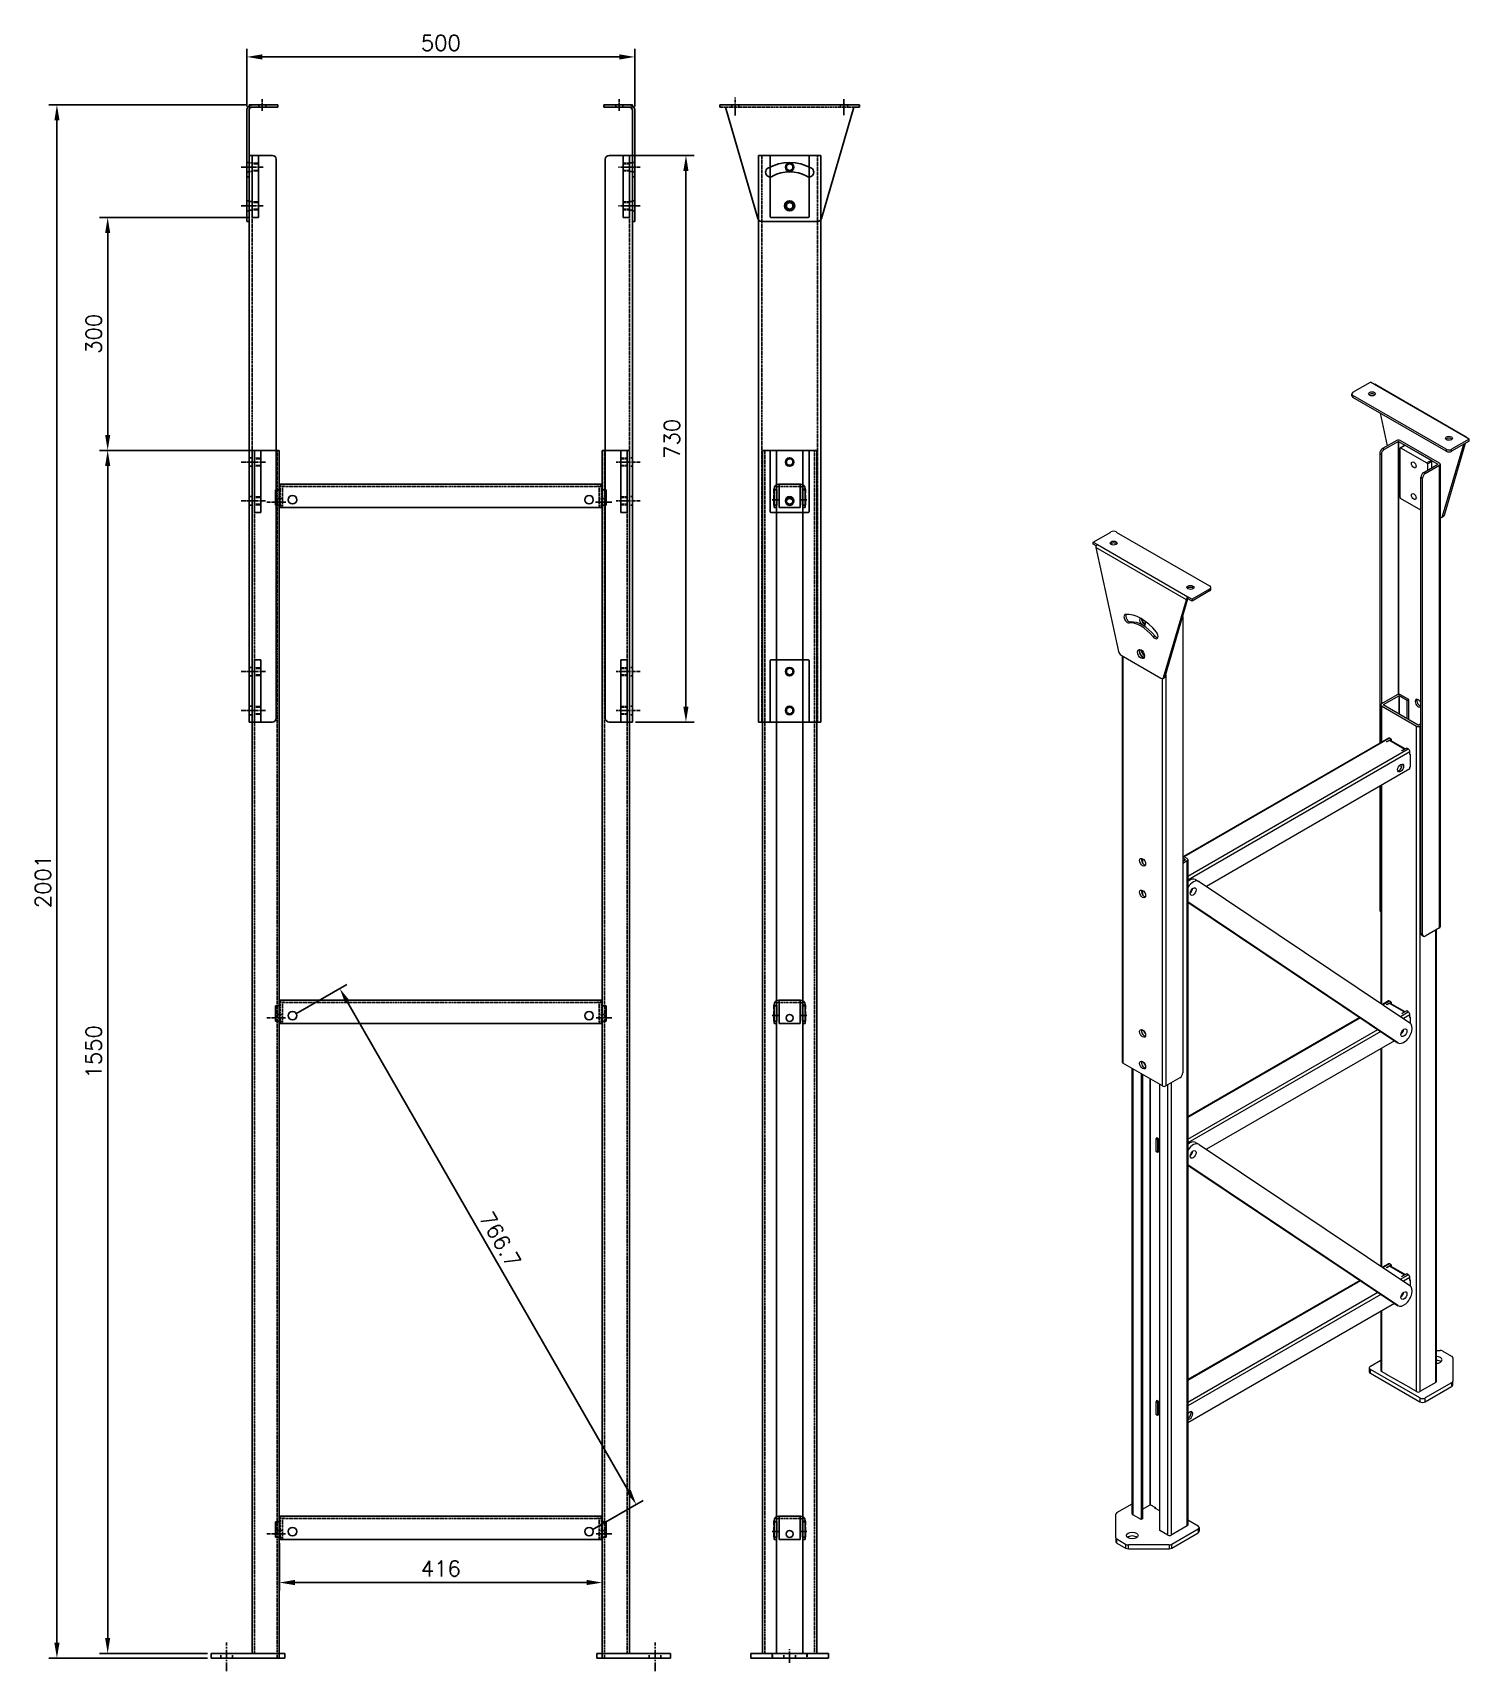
# Model space of a CAD drawing. Extents: x -20 to 1831, y 750 to 2861.
import ezdxf

# ---------------------------------------------------------------- set-up
doc = ezdxf.new("R2010")
doc.units = 0
doc.header["$LTSCALE"] = 0.2
doc.linetypes.add('Aslijn', pattern=[28.575, 19.05, -3.175, 3.175, -3.175])
doc.linetypes.add('Streeplijn', pattern=[10, 7, -3])
doc.layers.get('0').update_dxf_attribs({"linetype": 'CONTINUOUS'})
doc.layers.get('Defpoints').update_dxf_attribs({"linetype": 'CONTINUOUS'})
for name, color, linetype in [('70VOL', 5, 'CONTINUOUS'), ('draadlat', 212, 'CONTINUOUS'), ('dwarsprofiel', 42, 'CONTINUOUS'), ('pootbeen', 75, 'CONTINUOUS'), ('scharnierplaat', 232, 'CONTINUOUS'), ('schuif', 180, 'CONTINUOUS')]:
    doc.layers.add(name, color=color, linetype=linetype)
doc.layers.add('Visible (ISO)', color=7, linetype='CONTINUOUS', lineweight=5)
doc.layers.add('Visible Narrow (ISO)', color=7, linetype='CONTINUOUS', lineweight=5)
doc.styles.add('ROMANS', font='romans.shx')
doc.dimstyles.new('1_OP_08$0', dxfattribs={"dimscale": 8, "dimtxt": 2.5, "dimasz": 2.5, "dimexe": 1.3, "dimexo": 0.6, "dimgap": 1, "dimtad": 1, "dimdec": 1, "dimdsep": 46, "dimtxsty": 'ROMANS', "dimcen": -1.5, "dimclrd": 150, "dimclre": 150, "dimclrt": 5, "dimadec": 0, "dimazin": 0, "dimtfac": 1, "dimtdec": 1, "dimtmove": 0, "dimatfit": 3, "dimfxl": 0, "dimtolj": 1, "dimtzin": 0, "dimarcsym": 0})

# ---------------------------------------------------------------- blocks, each defined once
blk = doc.blocks.new('A$C4EBF2C44')
for p, q in [((0, 150), (5, 150)), ((0, 150), (0, 147)), ((175, 150), (5, 150)), ((175, 150), (180, 150)), ((180, 147), (180, 150)), ((5, 147), (0, 147)), ((49, 3.6), (7.5, 147)), ((172.5, 147), (131, 3.6)), ((172.5, 147), (172.5, 147)), ((180, 147), (175, 147)), ((126.2, 0), (53.8, 0))]:
    blk.add_line(p, q)
at = {"linetype": 'Streeplijn', "ltscale": 3.628447}
for p, q in [((15.5, 147), (15.5, 150)), ((24.5, 147), (24.5, 150)), ((155.5, 150), (155.5, 147)), ((164.5, 150), (164.5, 147))]:
    blk.add_line(p, q, dxfattribs=at)
at = {"linetype": 'Aslijn'}
for p, q in [((20, 136.3), (20, 159.8)), ((160, 136.9), (160, 157.4))]:
    blk.add_line(p, q, dxfattribs=at)
at = {"linetype": 'Streeplijn'}
blk.add_line((175, 147), (5, 147), dxfattribs=at)
blk.add_circle((90, 20), 6.5)
for centre, radius, start, end in [((65, 63.3), 6, 120, 300), ((90, 20), 56, 60, 120), ((90, 20), 44, 60, 120), ((115, 63.3), 6, 240, 60), ((53.8, 5), 5, 196.1254, 270), ((126.2, 5), 5, 270, 343.8746)]:
    blk.add_arc(centre, radius, start, end)
blk = doc.blocks.new('90040730A')
for p, q in [((14, 730), (10, 730)), ((10, 0), (10, 730)), ((10, 730), (40, 730)), ((45, 725), (45, 5)), ((14, 0), (10, 0)), ((40, 0), (14, 0))]:
    blk.add_line(p, q)
at = {"linetype": 'Streeplijn', "ltscale": 1.142718}
for p, q in [((10, 720.5), (14, 720.5)), ((10, 709.5), (14, 709.5)), ((14, 340.5), (10, 340.5)), ((14, 329.5), (10, 329.5)), ((14, 290.5), (10, 290.5)), ((14, 279.5), (10, 279.5)), ((14, 70.5), (10, 70.5)), ((14, 59.5), (10, 59.5)), ((14, 20.5), (10, 20.5)), ((14, 9.5), (10, 9.5))]:
    blk.add_line(p, q, dxfattribs=at)
at = {"linetype": 'Streeplijn'}
blk.add_line((14, 730), (14, 0), dxfattribs=at)
at = {"linetype": 'Aslijn', "ltscale": 1.142718}
for p, q in [((0, 715), (19.6, 715)), ((0, 665), (19.6, 665)), ((0, 335), (19.6, 335)), ((0, 285), (19.6, 285)), ((0, 65), (19.6, 65)), ((0, 15), (19.6, 15))]:
    blk.add_line(p, q, dxfattribs=at)
at = {"ltscale": 1.142718}
for p, q in [((10, 670.5), (14, 670.5)), ((10, 659.5), (14, 659.5))]:
    blk.add_line(p, q, dxfattribs=at)
for centre, start, end in [((40, 725), 0, 90), ((40, 5), 270, 0)]:
    blk.add_arc(centre, 5, start, end)
blk = doc.blocks.new('pootbeen 1550A')
for p, q in [((53, 22.8), (53, 1572.8)), ((88, 1572.8), (88, 16.8)), ((0, 22.8), (1.5, 22.8)), ((0, 22.8), (0, 16.8)), ((38.5, 22.8), (1.5, 22.8)), ((38.5, 22.8), (42.1, 22.8)), ((90, 22.8), (42.1, 22.8)), ((90, 22.8), (95, 22.8)), ((95, 16.8), (95, 22.8)), ((95, 16.8), (0, 16.8))]:
    blk.add_line(p, q)
at = {"ltscale": 3.870205}
blk.add_line((53, 1572.8), (88, 1572.8), dxfattribs=at)
at = {"linetype": 'Streeplijn'}
for p, q in [((56, 1572.8), (56, 22.8)), ((85, 22.8), (85, 1572.8)), ((85, 22.8), (85, 16.8))]:
    blk.add_line(p, q, dxfattribs=at)
at = {"linetype": 'Aslijn', "ltscale": 1.142718}
for p, q in [((96.5, 1506.3), (78.1, 1506.3)), ((95.6, 841.6), (78.1, 841.6)), ((95.6, 176.8), (78.1, 176.8))]:
    blk.add_line(p, q, dxfattribs=at)
at = {"ltscale": 1.142718}
for p, q in [((88, 1510.8), (85, 1510.8)), ((88, 1501.8), (85, 1501.8)), ((88, 846.1), (85, 846.1)), ((88, 837.1), (85, 837.1)), ((88, 181.3), (85, 181.3)), ((88, 172.3), (85, 172.3))]:
    blk.add_line(p, q, dxfattribs=at)
at = {"linetype": 'Streeplijn', "ltscale": 2.902758}
for p, q in [((12.5, 16.8), (12.5, 22.8)), ((27.5, 16.8), (27.5, 22.8))]:
    blk.add_line(p, q, dxfattribs=at)
at = {"linetype": 'Aslijn', "ltscale": 2.902758}
blk.add_line((20, 0), (20, 37.2), dxfattribs=at)
blk = doc.blocks.new('90-09-0500A')
for p, q in [((18, 22.5), (13, 22.5)), ((13, 22.5), (13, 3)), ((18, 30), (434, 30)), ((18, 30), (18, 22.5)), ((434, 30), (434, 22.5)), ((434, 22.5), (439, 22.5)), ((439, 22.5), (439, 3)), ((18, 3), (13, 3)), ((18, 3), (18, 0)), ((434, 0), (18, 0)), ((434, 3), (434, 0)), ((434, 3), (439, 3))]:
    blk.add_line(p, q)
at = {"linetype": 'Streeplijn'}
for p, q in [((434, 27), (18, 27)), ((19, 27), (19, 0)), ((22, 0), (22, 27)), ((23.5, 30), (23.5, 27)), ((428.5, 30), (428.5, 27)), ((430, 0), (430, 27)), ((433, 27), (433, 0)), ((19, 11.5), (22, 11.5)), ((19, 2.5), (22, 2.5)), ((433, 11.5), (430, 11.5)), ((433, 2.5), (430, 2.5))]:
    blk.add_line(p, q, dxfattribs=at)
at = {"linetype": 'Aslijn'}
for p, q in [((2, 7), (26, 7)), ((446.3, 7), (426, 7))]:
    blk.add_line(p, q, dxfattribs=at)
for centre in [(35, 10), (417, 10), (417, 10)]:
    blk.add_circle(centre, 5.5)
at = {"linetype": 'Streeplijn'}
for centre, start, end in [((22, 27), 90, 180), ((430, 27), 0, 90)]:
    blk.add_arc(centre, 3, start, end, dxfattribs=at)
blk = doc.blocks.new('A$C334307B7')
at = {"ltscale": 3.59389}
for p, q in [((0, 1), (0, 79)), ((50, 79), (50, 1))]:
    blk.add_line(p, q, dxfattribs=at)
blk.add_line((1, 80), (49, 80))
at = {"ltscale": 3.572625}
blk.add_line((49, 0), (1, 0), dxfattribs=at)
for centre in [(25, 65), (25, 15)]:
    blk.add_circle(centre, 4.25)
at = {"ltscale": 0.598278}
for centre, start, end in [((1, 79), 90, 180), ((49, 79), 0, 90), ((1, 1), 180, 270), ((49, 1), 270, 0)]:
    blk.add_arc(centre, 1, start, end, dxfattribs=at)
at = {"color": 3}
for centre in [(25, 65), (25, 15)]:
    blk.add_arc(centre, 5, 180, 90, dxfattribs=at)
blk = doc.blocks.new('pootbeen 1550B')
for p, q in [((15, 12.1), (15, 1562.1)), ((33, 1562.1), (33, 12.1)), ((67, 12.1), (67, 1562.1)), ((85, 1562.1), (85, 12.1)), ((33, 1512.1), (33.5, 1512.1)), ((33.5, 1512.1), (33.5, 1491.6)), ((66.5, 1491.6), (66.5, 1512.1)), ((66.5, 1512.1), (67, 1512.1)), ((33.5, 1491.6), (33, 1491.6)), ((67, 1491.6), (66.5, 1491.6)), ((33, 847.4), (33.5, 847.4)), ((33.5, 847.4), (33.5, 826.9)), ((66.5, 826.9), (66.5, 847.4)), ((66.5, 847.4), (67, 847.4)), ((33.5, 826.9), (33, 826.9)), ((67, 826.9), (66.5, 826.9)), ((33, 182.6), (33.5, 182.6)), ((33.5, 182.6), (33.5, 162.1)), ((66.5, 162.1), (66.5, 182.6)), ((66.5, 182.6), (67, 182.6)), ((33.5, 162.1), (33, 162.1)), ((67, 162.1), (66.5, 162.1)), ((0, 12.1), (1.5, 12.1)), ((0, 12.1), (0, 6.1)), ((1.5, 6.1), (0, 6.1)), ((100, 12.1), (1.5, 12.1)), ((1.5, 6.1), (100, 6.1)), ((100, 6.1), (100, 12.1))]:
    blk.add_line(p, q)
at = {"ltscale": 3.655324}
blk.add_line((15, 1562.1), (85, 1562.1), dxfattribs=at)
at = {"linetype": 'Streeplijn'}
for p, q in [((18, 1562.1), (18, 12.1)), ((82, 12.1), (82, 1562.1))]:
    blk.add_line(p, q, dxfattribs=at)
at = {"linetype": 'Streeplijn', "ltscale": 3.789711}
for p, q in [((29.5, 1491.6), (29.5, 1512.1)), ((70.5, 1512.1), (70.5, 1491.6)), ((29.5, 826.9), (29.5, 847.4)), ((70.5, 847.4), (70.5, 826.9)), ((29.5, 162.1), (29.5, 182.6)), ((70.5, 182.6), (70.5, 162.1))]:
    blk.add_line(p, q, dxfattribs=at)
at = {"linetype": 'Streeplijn', "ltscale": 1.333188}
for p, q in [((29.5, 1512.1), (33, 1512.1)), ((67, 1512.1), (70.5, 1512.1)), ((29.5, 847.4), (33, 847.4)), ((67, 847.4), (70.5, 847.4)), ((29.5, 182.6), (33, 182.6)), ((67, 182.6), (70.5, 182.6))]:
    blk.add_line(p, q, dxfattribs=at)
at = {"linetype": 'Streeplijn', "ltscale": 0.19037}
for p, q in [((30, 1491.6), (29.5, 1491.6)), ((70.5, 1491.6), (70, 1491.6)), ((30, 826.9), (29.5, 826.9)), ((70.5, 826.9), (70, 826.9)), ((30, 162.1), (29.5, 162.1)), ((70.5, 162.1), (70, 162.1))]:
    blk.add_line(p, q, dxfattribs=at)
at = {"linetype": 'Streeplijn', "ltscale": 1.142718}
for p, q in [((30, 1491.6), (33, 1491.6)), ((67, 1491.6), (70, 1491.6)), ((30, 826.9), (33, 826.9)), ((67, 826.9), (70, 826.9)), ((30, 162.1), (33, 162.1)), ((67, 162.1), (70, 162.1))]:
    blk.add_line(p, q, dxfattribs=at)
at = {"linetype": 'Streeplijn', "ltscale": 2.902758}
for p, q in [((27.5, 12.1), (27.5, 6.1)), ((28, 6.1), (28, 12.1)), ((42.5, 6.1), (42.5, 12.1)), ((57.5, 6.1), (57.5, 12.1)), ((72, 12.1), (72, 6.1)), ((72.5, 12.1), (72.5, 6.1))]:
    blk.add_line(p, q, dxfattribs=at)
at = {"linetype": 'Aslijn', "ltscale": 2.902758}
blk.add_line((50, 0), (50, 17.6), dxfattribs=at)
at = {"ltscale": 3.419731}
blk.add_circle((50, 1495.6), 4.5, dxfattribs=at)
for centre in [(50, 830.9), (50, 166.1)]:
    blk.add_circle(centre, 4.5)
at = {"ltscale": 0.000498378}
for centre, start, end in [((33, 1512.6), 90, 180), ((67, 1512.6), 0, 90), ((33, 850.9), 90, 180), ((67, 847.9), 0, 90), ((33, 186.1), 90, 180), ((67, 183.1), 0, 90)]:
    blk.add_arc(centre, 0.001, start, end, dxfattribs=at)
blk = doc.blocks.new('A$C72246AC3')
at = {"linetype": 'Aslijn'}
for p, q in [((0, 65), (18.4, 65)), ((0, 15), (18.4, 15))]:
    blk.add_line(p, q, dxfattribs=at)
at = {"ltscale": 3.620644}
blk.add_line((4.2, 80), (4.2, 0), dxfattribs=at)
at = {"ltscale": 3.870343}
for p, q in [((4.2, 80), (12.2, 80)), ((4.2, 0), (12.2, 0))]:
    blk.add_line(p, q, dxfattribs=at)
at = {"linetype": 'Streeplijn'}
for p, q in [((4.2, 70), (12.2, 70)), ((4.2, 69.2), (12.2, 69.2)), ((4.2, 60.7), (12.2, 60.7)), ((4.2, 60), (12.2, 60)), ((4.2, 20), (12.2, 20)), ((4.2, 19.2), (12.2, 19.2)), ((4.2, 10.7), (12.2, 10.7)), ((4.2, 10), (12.2, 10))]:
    blk.add_line(p, q, dxfattribs=at)
at = {"ltscale": 3.59389}
blk.add_line((12.2, 0), (12.2, 80), dxfattribs=at)
blk = doc.blocks.new('A$C764925F4')
for p, q in [((7.4, 147), (7.4, 150)), ((39.4, 150), (7.4, 150)), ((39.4, 150), (44.4, 150)), ((44.4, 147), (44.4, 150)), ((4.4, 3.6), (4.4, 143.1)), ((39.4, 147), (7.4, 147)), ((7.4, 3.6), (7.4, 143.1)), ((44.4, 147), (39.4, 147)), ((4.4, 0), (4.4, 3.6)), ((4.4, 0), (7.4, 0)), ((7.4, 3.6), (7.4, 0))]:
    blk.add_line(p, q)
at = {"linetype": 'Streeplijn', "ltscale": 3.628447}
for p, q in [((19.9, 147), (19.9, 150)), ((28.9, 147), (28.9, 150)), ((4.4, 76), (7.4, 76)), ((4.4, 64), (7.4, 64)), ((4.4, 57.3), (7.4, 57.3)), ((4.4, 26.5), (7.4, 26.5)), ((4.4, 13.5), (7.4, 13.5))]:
    blk.add_line(p, q, dxfattribs=at)
at = {"linetype": 'Aslijn'}
for p, q in [((24.4, 142.6), (24.4, 157.4)), ((0, 20), (14.2, 20))]:
    blk.add_line(p, q, dxfattribs=at)
for radius, start in [(6.9, 124.4174), (3.9, 90)]:
    blk.add_arc((11.3, 143.1), radius, start, 180)
at = {"linetype": 'Streeplijn'}
blk.add_arc((11.3, 143.1), 6.9, 90, 124.4174, dxfattribs=at)
blk = doc.blocks.new('A$C03F00B1E')
at = {"ltscale": 3.628286}
for p, q in [((2.6, 24), (2.6, 0)), ((5.6, 24), (5.6, 0)), ((39.6, 0), (39.6, 24)), ((42.6, 3), (42.6, 24))]:
    blk.add_line(p, q, dxfattribs=at)
for p, q in [((2.6, 22.5), (5.6, 22.5)), ((39.6, 22.5), (42.6, 22.5)), ((2.6, 3), (5.6, 3)), ((39.6, 3), (42.6, 3))]:
    blk.add_line(p, q)
at = {"ltscale": 3.732117}
for p, q in [((8.6, 30), (36.6, 30)), ((36.1, 0), (9.1, 0))]:
    blk.add_line(p, q, dxfattribs=at)
at = {"ltscale": 1.142337}
for p, q in [((8.6, 27), (9.1, 27)), ((36.1, 27), (36.6, 27))]:
    blk.add_line(p, q, dxfattribs=at)
at = {"ltscale": 3.731979}
for p, q in [((9.1, 0), (9.1, 30)), ((36.1, 30), (36.1, 0))]:
    blk.add_line(p, q, dxfattribs=at)
at = {"linetype": 'Streeplijn'}
blk.add_line((9.1, 27), (36.1, 27), dxfattribs=at)
at = {"ltscale": 0.19037}
blk.add_line((36.1, 30), (36.6, 30), dxfattribs=at)
at = {"linetype": 'Aslijn'}
for p, q in [((0, 10), (7.9, 10)), ((37, 10), (44.9, 10))]:
    blk.add_line(p, q, dxfattribs=at)
at = {"ltscale": 1.142718}
for p, q in [((5.6, 0), (2.6, 0)), ((42.6, 0), (39.6, 0)), ((42.6, 3), (42.6, 0))]:
    blk.add_line(p, q, dxfattribs=at)
blk.add_circle((22.6, 7), 4.5)
at = {"ltscale": 3.628286}
for centre, radius, start, end in [((8.6, 24), 6, 90, 180), ((8.6, 24), 3, 90, 180), ((36.6, 24), 6, 0, 90), ((36.6, 24), 3, 0, 90)]:
    blk.add_arc(centre, radius, start, end, dxfattribs=at)
blk = doc.blocks.new('90040730B')
for p, q in [((-1, 0), (-1, 730)), ((79, 730), (79, 0)), ((79, 0), (-1, 0))]:
    blk.add_line(p, q)
at = {"ltscale": 3.666539}
blk.add_line((-1, 730), (79, 730), dxfattribs=at)
at = {"linetype": 'Streeplijn'}
for p, q in [((3, 730), (3, 0)), ((75, 0), (75, 730))]:
    blk.add_line(p, q, dxfattribs=at)
for centre in [(39, 715), (39, 665), (39, 335), (39, 285), (39, 65), (39, 15)]:
    blk.add_circle(centre, 5.5)
blk = doc.blocks.new('A$C23F71E20')
at = {"layer": 'Visible (ISO)'}
for p, q in [((334.5, 1489.9), (357.1, 1503)), ((362.4, 1499.9), (357.1, 1503)), ((362.4, 1499.9), (362.4, 1499.9)), ((362.4, 1499.9), (362.4, 1499.9)), ((363.9, 1500.1), (480.6, 1432.7)), ((333, 1485.4), (333, 1487.9)), ((454.7, 1416.5), (334.5, 1485.9)), ((454.7, 1414), (334.5, 1483.4)), ((379.1, 1421), (370, 1462.9)), ((391, 1427.9), (372.6, 1417.3)), ((393.1, 1426.7), (374.8, 1416)), ((393.1, 1426.7), (444.1, 1397.3)), ((446.2, 1398.5), (395.3, 1427.9)), ((395.3, 1354.4), (395.3, 1418.1)), ((395.5, 1418.5), (401.1, 1421.8)), ((396, 1418.5), (429.9, 1398.9)), ((435.6, 1402.2), (401.6, 1421.8)), ((476.9, 1422.8), (449.7, 1330)), ((479, 1424), (451.9, 1331.2)), ((484.4, 1429.5), (461.7, 1416.5)), ((484.4, 1427.1), (461.7, 1414)), ((479.1, 1432.6), (479.1, 1432.6)), ((484.4, 1429.5), (479.1, 1432.6)), ((479.1, 1432.6), (479.1, 1432.6)), ((479.1, 1432.6), (479.1, 1432.6)), ((481.2, 1431.4), (481.2, 1431.4)), ((481.2, 1431.4), (481.2, 1431.4)), ((484.4, 1427.1), (484.4, 1429.5)), ((369.1, 1411.1), (369.1, 1038)), ((371.2, 1409.9), (371.2, 1088.4)), ((425.7, 1386.6), (444.1, 1397.3)), ((427.8, 1385.4), (446.2, 1396)), ((430.6, 1397.7), (430.6, 1389.5)), ((436.3, 1392.8), (436.3, 1400.9)), ((447.1, 1397.3), (447.1, 801.2)), ((422.1, 792.6), (422.1, 1380.5)), ((424.3, 791.4), (424.3, 1379.3)), ((422.1, 1338.1), (396, 1353.2)), ((451, 1330), (448.9, 1328.7)), ((0, 1296.8), (22.6, 1309.9)), ((29.7, 1309.9), (149.9, 1240.5)), ((0, 1294.4), (0, 1296.8)), ((0, 1296.8), (5.3, 1293.8)), ((3.8, 1292.2), (0, 1294.4)), ((3.2, 1290.1), (32.5, 1156.1)), ((5.3, 1293.8), (5.3, 1293.8)), ((5.3, 1293.8), (5.3, 1293.8)), ((5.3, 1293.8), (5.3, 1293.8)), ((122, 1226.4), (122, 1224)), ((122, 1224), (122, 1226.4)), ((122, 1224), (122, 1226.4)), ((122, 1226.4), (122, 1226.4)), ((122, 1226.4), (127.3, 1223.3)), ((122, 1226.4), (122, 1226.4)), ((149.9, 1236.4), (127.3, 1223.3)), ((149.9, 1234), (127.3, 1220.9)), ((151.4, 1236), (151.4, 1238.5)), ((90.5, 1122.6), (119.9, 1222.7)), ((92.7, 1123.8), (122, 1224)), ((122, 1224), (119.9, 1222.7)), ((127.3, 1220.9), (122, 1224)), ((122, 1224), (122, 1224)), ((122, 1224), (122, 1224)), ((127.3, 1223.3), (127.3, 1220.9)), ((115.3, 1200.9), (115.3, 613)), ((35.9, 1151.2), (87.1, 1121.6)), ((37.3, 1150.4), (37.3, 626.9)), ((89.6, 1121.3), (91.8, 1122.6)), ((391.7, 1100.2), (371.2, 1088.4)), ((393.9, 1099), (373.4, 1087.2)), ((404.5, 1092.9), (393.9, 1099)), ((406.6, 1094.1), (396, 1100.2)), ((370.4, 1087.2), (370.4, 1038.7)), ((371.2, 1085.9), (416.5, 1059.8)), ((418.6, 1061), (373.4, 1087.2)), ((404.5, 1092.9), (406.6, 1094.1)), ((404.5, 1069.2), (404.5, 1092.9)), ((406.6, 1068), (406.6, 1094.1)), ((418.6, 1061), (422.1, 1063.1)), ((420.7, 1059.8), (422.1, 1060.6)), ((380.3, 1044.4), (116.1, 891.9)), ((377.9, 1039.6), (384, 1043.1)), ((378.3, 1039.4), (377.9, 1039.6)), ((381.5, 1041.2), (378.3, 1039.4)), ((384, 1043.1), (381.8, 1044.3)), ((401.8, 1030.5), (383, 1041.4)), ((384, 1043.1), (384, 1040.8)), ((397.4, 1028.4), (400.6, 1030.2)), ((397.7, 1028.2), (397.4, 1028.4)), ((403.8, 1031.6), (397.7, 1028.2)), ((405.9, 1030.4), (403.8, 1031.6)), ((408, 1023.1), (408, 1026.7)), ((408, 1023.9), (408.4, 1023.7)), ((408.4, 1023.3), (408, 1023.1)), ((408.4, 1023.7), (408.4, 1006.9)), ((408, 1004.7), (145.8, 853.3)), ((397.5, 1007.5), (394.5, 1009.2)), ((408, 1007.1), (408.4, 1007.4)), ((408.4, 1006.9), (408, 1007.1)), ((408, 1004.7), (408, 1007.1)), ((369.1, 982.2), (369.1, 823.3)), ((370.4, 983), (370.4, 702.9)), ((63.6, 889), (63.6, 883.2)), ((120.9, 889.2), (115.3, 892.4)), ((115.3, 890), (118.8, 887.9)), ((115.3, 885.9), (118.8, 887.9)), ((115.3, 883.4), (120.9, 886.7)), ((121.8, 887.9), (121.8, 30.6)), ((63.6, 848.2), (63.6, 842.4)), ((131.9, 862.1), (136.2, 859.7)), ((136.5, 859.5), (408, 677.6)), ((392.4, 652), (121.8, 833.3)), ((121.8, 832.9), (388.2, 654.5)), ((370.4, 820.9), (370.1, 821)), ((423.2, 790.4), (425.3, 789.1)), ((446.2, 800), (427.8, 789.4)), ((442.1, 215.6), (442.1, 797.6)), ((380.3, 705.8), (372.6, 701.3)), ((377.9, 701), (384, 704.4)), ((378.3, 700.8), (377.9, 701)), ((381.5, 702.6), (378.3, 700.8)), ((384, 704.4), (381.8, 705.7)), ((401.8, 691.9), (383, 702.7)), ((384, 704.4), (384, 702.2)), ((343.4, 684.5), (121.8, 556.5)), ((397.4, 689.7), (400.6, 691.6)), ((397.7, 689.5), (397.4, 689.7)), ((403.8, 693), (397.7, 689.5)), ((405.9, 691.8), (403.8, 693)), ((408, 684.4), (408, 688.1)), ((408, 685.2), (408.4, 685)), ((408.4, 684.6), (408, 684.4)), ((408.4, 685), (408.4, 677.4)), ((388.1, 654.6), (145.8, 514.7)), ((370.4, 644.3), (370.4, 364.2)), ((388.5, 654.3), (392.7, 651.8)), ((89.1, 596.3), (38.2, 625.7)), ((50, 44.9), (50, 618.8)), ((61.5, 612.2), (61.5, 37.6)), ((63.6, 611), (63.6, 38.8)), ((85.6, 23.7), (85.6, 598.3)), ((111.7, 606.9), (93.3, 596.3)), ((80.6, 528.1), (82.7, 529.3)), ((82.7, 526.8), (80.6, 528.1)), ((80.6, 528.1), (80.6, 512.1)), ((81.7, 529.9), (84.5, 528.3)), ((81.7, 528.7), (81.7, 529.9)), ((84.5, 527.9), (82.7, 526.8)), ((84.5, 528.3), (84.5, 511.5)), ((80.6, 512.1), (82.7, 510.9)), ((82.7, 526.8), (82.7, 510.9)), ((82.7, 510.9), (84.5, 511.9)), ((84.5, 511.5), (84.1, 511.7)), ((131.9, 523.5), (136.2, 521.1)), ((136.5, 520.9), (408, 339)), ((392.4, 313.4), (121.8, 494.7)), ((121.8, 494.3), (388.2, 315.8)), ((380.3, 367.2), (372.6, 362.7)), ((377.9, 362.3), (384, 365.8)), ((378.3, 362.1), (377.9, 362.3)), ((381.5, 364), (378.3, 362.1)), ((384, 365.8), (381.8, 367)), ((401.8, 353.2), (383, 364.1)), ((384, 365.8), (384, 363.5)), ((343.4, 345.8), (121.8, 217.9)), ((397.4, 351.1), (400.6, 352.9)), ((397.7, 350.9), (397.4, 351.1)), ((403.8, 354.4), (397.7, 350.9)), ((405.9, 353.1), (403.8, 354.4)), ((408, 345.8), (408, 349.5)), ((408, 346.6), (408.4, 346.4)), ((408.4, 346), (408, 345.8)), ((408.4, 346.4), (408.4, 338.7)), ((388.1, 315.9), (121.8, 162.2)), ((370.4, 305.7), (370.4, 229.8)), ((388.5, 315.6), (392.7, 313.2)), ((442.1, 255.6), (446.9, 255.6)), ((450.5, 254.7), (461.7, 248.2)), ((355.6, 233.1), (355.6, 228.2)), ((357.1, 235.2), (370.4, 242.8)), ((463.2, 246.2), (463.2, 215.9)), ((420.7, 194.3), (357.1, 231.1)), ((357.1, 226.2), (420.7, 189.4)), ((378.3, 224.5), (371.2, 228.6)), ((409.8, 206.4), (377.9, 224.7)), ((441.2, 214.3), (420.7, 202.5)), ((461.7, 213.9), (427.8, 194.3)), ((463.2, 211), (463.2, 215.9)), ((80.6, 189.4), (82.7, 190.7)), ((81.7, 190), (81.7, 191.3)), ((81.7, 191.3), (84.5, 189.6)), ((416.5, 202.5), (409.4, 206.6)), ((427.8, 189.4), (461.7, 209)), ((82.7, 188.2), (80.6, 189.4)), ((80.6, 189.4), (80.6, 173.5)), ((80.6, 173.5), (82.7, 172.3)), ((84.5, 189.2), (82.7, 188.2)), ((82.7, 188.2), (82.7, 172.3)), ((82.7, 172.3), (84.5, 173.3)), ((84.5, 172.9), (84.1, 173.1)), ((84.5, 189.6), (84.5, 172.9)), ((29, 14.3), (29, 44.5)), ((30.5, 46.6), (50, 57.9)), ((61.5, 37.6), (50.9, 43.7)), ((63.6, 51), (73.5, 56.7)), ((80.6, 52.7), (73.5, 56.7)), ((79.5, 52.5), (80.3, 52.9)), ((85.6, 49), (79.5, 52.5)), ((80.6, 51.8), (80.6, 52.7)), ((63.6, 38.8), (61.5, 37.6)), ((96.2, 17.6), (85.6, 23.7)), ((120.9, 29.4), (100.4, 17.6)), ((135.1, 25.3), (101.2, 5.7)), ((121.8, 37.1), (135.1, 29.4)), ((136.5, 27.4), (136.5, 22.5)), ((29, 14.3), (29, 9.4)), ((41.7, 5.7), (30.5, 12.2)), ((30.5, 7.3), (41.7, 0.8)), ((97.6, 4.9), (45.2, 4.9)), ((101.2, 0.8), (135.1, 20.4)), ((45.2, 0), (97.6, 0))]:
    blk.add_line(p, q, dxfattribs=at)
blk.add_circle((122, 1224), 0.000816, dxfattribs=at)
for centre, major_axis, start_param, end_param in [((362.4, 1497.5), (1.5, 2.6), 0, 0.785398), ((338, 1487.9), (-5, 0), 5.497787, 7.068583), ((338, 1485.4), (-5, 0), 0, 0.785398), ((359.2, 1485.4), (-4.5, 0), 3.632475, 5.792303), ((372.6, 1413.2), (-2.5, -4.33), 3.926991, 5.497787), ((374.8, 1412), (2.5, 4.33), 0.785398, 2.356194), ((393.1, 1426.7), (-3, 0), 3.926991, 5.497787), ((396, 1417.7), (-0.5, 0.866), 5.497787, 7.068583), ((401.6, 1420.9), (-0.5, 0.866), 5.497787, 6.283185), ((458.2, 1428.3), (-4.5, 0), 3.632475, 5.792303), ((458.2, 1418.5), (-5, 0), 0.785398, 2.356194), ((479.1, 1430.1), (1.5, 2.6), 5.497787, 7.068583), ((429.9, 1398.1), (0.5, -0.866), 0.785398, 2.356194), ((435.6, 1401.3), (-0.5, 0.866), 3.926991, 5.497787), ((444.1, 1397.3), (3, 0), 5.497787, 7.068583), ((458.2, 1416), (5, 0), 3.926991, 5.497787), ((425.7, 1382.6), (-2.5, -4.33), 3.926991, 5.497787), ((427.8, 1381.3), (2.5, 4.33), 0.785398, 2.356194), ((396, 1354), (-0.5, 0.866), 0.785398, 2.356194), ((446.4, 1333.1), (2.5, -4.33), 5.699401, 6.787142), ((448.5, 1334.3), (2.5, -4.33), 0, 0.503957), ((26.2, 1307.9), (5, 0), 0.785398, 2.356194), ((5.3, 1291.3), (1.5, 2.6), 0.785398, 2.356194), ((26.2, 1293.2), (-4.5, 0), 3.632475, 5.792303), ((122, 1224), (1.5, 2.6), 0.785398, 2.356194), ((125.2, 1236), (-4.5, 0), 3.632475, 5.792303), ((146.4, 1238.5), (5, 0), 5.497787, 7.068583), ((146.4, 1236), (5, 0), 5.497787, 6.283185), ((43.8, 1198.3), (3, -5.2), 2.879793, 6.021386), ((46, 1199.5), (-3, 5.2), 0.353863, 2.879793), ((61.5, 1152.7), (-28, 48.5), 4.974188, 6.021386), ((61.5, 1152.7), (-22, 38.1), 4.974188, 6.021386), ((63.6, 1153.9), (-22, 38.1), 4.974188, 6.021386), ((63.6, 1194.8), (2.75, -4.76), 3.355167, 7.527321), ((65.8, 1196), (2.75, -4.76), 3.927397, 5.887225), ((65.8, 1196), (2.09, -3.63), 3.933993, 6.133787), ((111.7, 1198.9), (-2.5, -4.33), 2.356194, 2.383516), ((79.2, 1177.9), (3, -5.2), 4.974188, 8.115781), ((81.3, 1179.1), (3, -5.2), 4.974188, 5.921818), ((35.9, 1155.3), (-2.5, 4.33), 1.06684, 2.356194), ((63.6, 1153.9), (-3.25, 5.63), 0.332447, 2.809146), ((63.6, 1153.9), (2.75, -4.76), 3.270514, 6.154264), ((65.8, 1155.2), (2.75, -4.76), 3.839772, 5.585006), ((65.8, 1155.2), (-2.09, 3.63), 0.727984, 2.413609), ((87.1, 1125.7), (2.5, -4.33), 5.497787, 6.787142), ((89.3, 1126.9), (2.5, -4.33), 0, 0.503957), ((393.9, 1099), (3, 0), 0.785398, 2.356194), ((373.4, 1087.2), (-3, 0), 5.497787, 7.068583), ((418.6, 1089.4), (2.75, -4.76), 1.215098, 6.638884), ((420.7, 1090.7), (2.75, -4.76), 3.537553, 5.869956), ((418.6, 1061), (3, 0), 3.926991, 5.497787), ((381.8, 1041.8), (-1.5, 2.6), 5.497787, 6.283185), ((381.5, 1038.8), (1.5, 2.6), 0, 0.785398), ((400.6, 1027.8), (1.5, 2.6), 0.199813, 0.785398), ((405.9, 1028), (1.5, -2.6), 0.785398, 2.356194), ((393.9, 1007.1), (2.75, 4.76), 3.537553, 5.887225), ((65.8, 885.7), (2.75, -4.76), 3.537553, 5.887225), ((118.8, 887.9), (3, 0), 5.497787, 7.068583), ((65.8, 844.9), (2.75, -4.76), 3.537553, 5.887225), ((124.4, 849.2), (7.5, 13), 0, 1.038626), ((128.7, 846.7), (7.5, 13), 6.244707, 7.776865), ((124.4, 849.2), (-2.75, -4.76), 0.881021, 2.260571), ((124.4, 849.2), (2.75, 4.76), 4.022614, 5.402164), ((372.6, 825.3), (-2.5, -4.33), 5.497787, 6.283185), ((425.7, 794.7), (-2.5, -4.33), 5.497787, 6.283185), ((427.8, 793.5), (-2.5, -4.33), 5.497787, 7.068583), ((444.1, 801.2), (3, 0), 5.497787, 6.283185), ((381.8, 703.2), (-1.5, 2.6), 5.497787, 6.283185), ((381.5, 700.1), (1.5, 2.6), 0, 0.785398), ((400.2, 664.8), (7.5, 13), 3.103114, 6.244707), ((400.6, 689.1), (1.5, 2.6), 0.199813, 0.785398), ((405.9, 689.3), (1.5, -2.6), 0.785398, 2.356194), ((65.8, 665.3), (2.75, -4.76), 3.537553, 5.887225), ((67.9, 666.5), (-2.09, 3.63), 0.986693, 2.1549), ((396, 667.3), (-7.5, -13), 6.244707, 6.283185), ((396, 667.3), (-2.75, -4.76), 0.881021, 2.260571), ((396, 667.3), (2.75, 4.76), 4.022614, 5.402164), ((40.3, 626.9), (-3, 0), 0, 0.785398), ((65.8, 624.4), (2.75, -4.76), 3.537553, 5.887225), ((67.9, 625.7), (-2.09, 3.63), 0.986693, 2.1549), ((111.7, 611), (-2.5, -4.33), 0.785398, 2.356194), ((91.2, 597.5), (3, 0), 3.926991, 5.497787), ((124.4, 510.5), (7.5, 13), 0, 1.038626), ((128.7, 508.1), (7.5, 13), 6.244707, 7.776865), ((124.4, 510.5), (-2.75, -4.76), 0.881021, 2.260571), ((124.4, 510.5), (2.75, 4.76), 4.022614, 5.402164), ((381.8, 364.6), (-1.5, 2.6), 5.497787, 6.283185), ((381.5, 361.5), (1.5, 2.6), 0, 0.785398), ((400.2, 326.2), (7.5, 13), 3.103114, 6.244707), ((400.6, 350.5), (1.5, 2.6), 0.199813, 0.785398), ((405.9, 350.7), (1.5, -2.6), 0.785398, 2.356194), ((396, 328.6), (-2.75, -4.76), 0.881021, 2.260571), ((396, 328.6), (2.75, 4.76), 4.022614, 5.402164), ((396, 328.6), (-7.5, -13), 6.244707, 6.283185), ((446.9, 252.7), (5, 0), 0.785398, 1.570796), ((360.6, 233.1), (-5, 0), 5.497787, 7.068583), ((441.9, 243.3), (7.5, 0), 4.735212, 7.831158), ((441.9, 238.4), (-7.5, 0), 3.742857, 4.689566), ((458.2, 246.2), (5, 0), 0, 0.785398), ((360.6, 228.2), (-5, 0), 0, 0.785398), ((373.4, 229.8), (-3, 0), 0, 0.785398), ((439.1, 215.6), (3, 0), 5.497787, 6.283185), ((458.2, 215.9), (5, 0), 5.497787, 6.283185), ((418.6, 203.7), (3, 0), 3.926991, 5.497787), ((424.3, 196.4), (-5, 0), 0.785398, 2.356194), ((458.2, 211), (5, 0), 5.497787, 6.283185), ((124.4, 171.9), (2.75, 4.76), 3.174769, 7.820805), ((122.3, 173.1), (2.75, 4.76), 3.788743, 5.887225), ((424.3, 191.5), (5, 0), 3.926991, 5.497787), ((34, 44.5), (-5, 0), 5.497787, 6.283185), ((53, 44.9), (-3, 0), 0, 0.785398), ((118.8, 30.6), (3, 0), 5.497787, 6.283185), ((131.5, 27.4), (5, 0), 5.497787, 7.068583), ((131.5, 22.5), (5, 0), 5.497787, 6.283185), ((34, 14.3), (-5, 0), 0, 0.785398), ((34, 9.4), (-5, 0), 0, 0.785398), ((45.2, 7.8), (-5, 0), 0.785398, 1.570796), ((45.2, 2.9), (5, 0), 3.926991, 4.712389), ((50.2, 12.2), (-7.5, 0), 3.742857, 5.681921), ((98.3, 18.8), (-3, 0), 0.785398, 2.356194), ((97.6, 7.8), (-5, 0), 1.570796, 2.356194), ((97.6, 2.9), (5, 0), 4.712389, 5.497787)]:
    blk.add_ellipse(centre, major_axis=major_axis, ratio=0.57735, start_param=start_param, end_param=end_param, dxfattribs=at)
for centre, major_axis in [((359.2, 1487.9), (-4.5, 0)), ((458.2, 1430.7), (-4.5, 0)), ((412.9, 1396.4), (2.09, -3.63)), ((412.9, 1355.6), (2.09, -3.63)), ((26.2, 1295.6), (4.5, 0)), ((125.2, 1238.5), (4.5, 0)), ((61.5, 1152.7), (-3.25, 5.63)), ((396, 1005.9), (-2.75, -4.76)), ((63.6, 884.5), (-2.75, 4.76)), ((63.6, 843.7), (-2.75, 4.76)), ((128.7, 846.7), (-2.75, -4.76)), ((63.6, 664), (-2.75, 4.76)), ((400.2, 664.8), (-2.75, -4.76)), ((63.6, 623.2), (-2.75, 4.76)), ((128.7, 508.1), (-2.75, -4.76)), ((400.2, 326.2), (-2.75, -4.76)), ((50.2, 17.1), (-7.5, 0))]:
    blk.add_ellipse(centre, major_axis=major_axis, ratio=0.57735, dxfattribs=at)
at = {"layer": 'Visible Narrow (ISO)'}
for p, q in [((479.1, 1432.6), (362.4, 1499.9)), ((334.5, 1483.4), (334.5, 1485.9)), ((374.8, 1416), (372.6, 1417.3)), ((393.1, 1100.7), (393.1, 1426.7)), ((393.1, 1426.7), (393.1, 1100.7)), ((396, 1418.5), (401.6, 1421.8)), ((454.7, 1416.5), (454.7, 1414)), ((461.7, 1414), (461.7, 1416.5)), ((369.1, 1411.1), (371.2, 1409.9)), ((435.6, 1402.2), (429.9, 1398.9)), ((430.6, 1397.7), (436.3, 1400.9)), ((444.1, 1397.3), (444.1, 1397.3)), ((446.2, 800), (446.2, 1396)), ((422.1, 1380.5), (424.3, 1379.3)), ((427.8, 1385.4), (425.7, 1386.6)), ((451.9, 1331.2), (449.7, 1330)), ((119.9, 1222.7), (3.2, 1290.1)), ((5.3, 1293.8), (122, 1226.4)), ((149.9, 1236.4), (149.9, 1234)), ((46, 1192.8), (48.1, 1194)), ((77.1, 1174.9), (79.2, 1176.1)), ((38.2, 1149.9), (38.2, 625.7)), ((89.1, 596.3), (89.1, 1121.1)), ((92.7, 1123.8), (90.5, 1122.6)), ((93.3, 1126.1), (93.3, 596.3)), ((393.9, 1099), (393.9, 1075.3)), ((393.9, 1075.3), (393.9, 1099)), ((371.2, 1085.9), (371.2, 1039.2)), ((373.4, 1087.2), (373.4, 1087.2)), ((416.5, 202.5), (416.5, 1059.8)), ((420.7, 1059.8), (420.7, 202.5)), ((381.8, 1044.3), (117, 891.4)), ((400.6, 1030.2), (381.5, 1041.2)), ((121.8, 866.4), (405.9, 1030.4)), ((408, 1026.7), (121.8, 861.5)), ((371.2, 983.5), (371.2, 702.3)), ((118.8, 887.9), (118.8, 887.9)), ((120.9, 29.4), (120.9, 886.7)), ((370.4, 822.5), (369.1, 823.3)), ((424.3, 791.4), (422.1, 792.6)), ((441.2, 214.3), (441.2, 797.1)), ((381.8, 705.7), (373.4, 700.8)), ((400.6, 691.6), (381.5, 702.6)), ((344.2, 683.9), (121.8, 555.5)), ((395.7, 685.9), (405.9, 691.8)), ((408, 688.1), (399.6, 683.3)), ((121.8, 527.8), (366.5, 669)), ((370.4, 666.4), (121.8, 522.9)), ((388.2, 654.5), (392.4, 652)), ((371.2, 644.8), (371.2, 363.6)), ((50.9, 618.3), (50.9, 43.7)), ((73.5, 56.7), (73.5, 605.3)), ((73.5, 605.3), (73.5, 56.7)), ((96.2, 17.6), (96.2, 597.9)), ((100.4, 600.4), (100.4, 17.6)), ((381.8, 367), (373.4, 362.2)), ((400.6, 352.9), (381.5, 364)), ((344.2, 345.3), (121.8, 216.9)), ((395.7, 347.3), (405.9, 353.1)), ((408, 349.5), (399.6, 344.6)), ((121.8, 189.1), (366.5, 330.4)), ((370.4, 327.7), (121.8, 184.2)), ((371.2, 306.2), (371.2, 228.6)), ((388.2, 315.8), (392.4, 313.4)), ((357.1, 226.2), (357.1, 231.1)), ((461.7, 213.9), (461.7, 209)), ((420.7, 194.3), (420.7, 189.4)), ((427.8, 189.4), (427.8, 194.3)), ((135.1, 25.3), (135.1, 20.4)), ((30.5, 7.3), (30.5, 12.2)), ((41.7, 5.7), (41.7, 0.8)), ((45.2, 0), (45.2, 4.9)), ((97.6, 4.9), (97.6, 0)), ((101.2, 0.8), (101.2, 5.7))]:
    blk.add_line(p, q, dxfattribs=at)
blk = doc.blocks.new('*D20')
at = {"layer": '70VOL', "color": 150, "lineweight": -2}
for p, q in [((255.3, 2767.9), (1.1, 2767.9)), ((11.5, 786.9), (11.5, 2747.9)), ((205.3, 766.9), (1.1, 766.9))]:
    blk.add_line(p, q, dxfattribs=at)
at = {"layer": '70VOL', "color": 150}
for points in [[(8.2, 2747.9), (14.9, 2747.9), (11.5, 2767.9)], [(8.2, 786.9), (14.9, 786.9), (11.5, 766.9)]]:
    blk.add_solid(points, dxfattribs=at)
at = {"layer": 'Defpoints', "color": 0}
for p in [(11.5, 2767.9), (260.1, 2767.9), (210.1, 766.9)]:
    blk.add_point(p, dxfattribs=at)
at = {"layer": '70VOL', "color": 5, "insert": (-6.5, 1767.4), "char_height": 20, "attachment_point": 5, "rotation": 90, "style": 'ROMANS'}
blk.add_mtext('\\A1;2001', dxfattribs=at)
blk = doc.blocks.new('*D21')
at = {"layer": '70VOL', "color": 150, "lineweight": -2}
for p, q in [((269.3, 2322.9), (66.5, 2322.9)), ((76.9, 792.9), (76.9, 2302.9)), ((205.3, 772.9), (66.5, 772.9))]:
    blk.add_line(p, q, dxfattribs=at)
at = {"layer": '70VOL', "color": 150}
for points in [[(73.6, 2302.9), (80.2, 2302.9), (76.9, 2322.9)], [(73.6, 792.9), (80.2, 792.9), (76.9, 772.9)]]:
    blk.add_solid(points, dxfattribs=at)
at = {"layer": 'Defpoints', "color": 0}
for p in [(76.9, 2322.9), (274.1, 2322.9), (210.1, 772.9)]:
    blk.add_point(p, dxfattribs=at)
at = {"layer": '70VOL', "color": 5, "insert": (58.9, 1547.9), "char_height": 20, "attachment_point": 5, "rotation": 90, "style": 'ROMANS'}
blk.add_mtext('\\A1;1550', dxfattribs=at)
blk = doc.blocks.new('*D22')
at = {"layer": '70VOL', "color": 150, "lineweight": -2}
for p, q in [((256.1, 2765.8), (256.1, 2840.2)), ((276.1, 2829.8), (736.1, 2829.8)), ((756.1, 2765.8), (756.1, 2840.2))]:
    blk.add_line(p, q, dxfattribs=at)
at = {"layer": '70VOL', "color": 150}
for points in [[(276.1, 2833.1), (276.1, 2826.4), (256.1, 2829.8)], [(736.1, 2833.1), (736.1, 2826.4), (756.1, 2829.8)]]:
    blk.add_solid(points, dxfattribs=at)
at = {"layer": 'Defpoints', "color": 0}
for p in [(756.1, 2829.8), (256.1, 2761), (756.1, 2761)]:
    blk.add_point(p, dxfattribs=at)
at = {"layer": '70VOL', "color": 5, "insert": (506.1, 2847.8), "char_height": 20, "attachment_point": 5, "style": 'ROMANS'}
blk.add_mtext('\\A1;500', dxfattribs=at)
blk = doc.blocks.new('*D23')
at = {"layer": '70VOL', "color": 150, "lineweight": -2}
for p, q in [((258.3, 2622.9), (66.5, 2622.9)), ((76.9, 2602.9), (76.9, 2342.9)), ((261.3, 2322.9), (66.5, 2322.9))]:
    blk.add_line(p, q, dxfattribs=at)
at = {"layer": '70VOL', "color": 150}
for points in [[(73.6, 2602.9), (80.2, 2602.9), (76.9, 2622.9)], [(73.6, 2342.9), (80.2, 2342.9), (76.9, 2322.9)]]:
    blk.add_solid(points, dxfattribs=at)
at = {"layer": 'Defpoints', "color": 0}
for p in [(263.1, 2622.9), (76.9, 2322.9), (266.1, 2322.9)]:
    blk.add_point(p, dxfattribs=at)
at = {"layer": '70VOL', "color": 5, "insert": (58.9, 2472.9), "char_height": 20, "attachment_point": 5, "rotation": 90, "style": 'ROMANS'}
blk.add_mtext('\\A1;300', dxfattribs=at)
blk = doc.blocks.new('*D24')
at = {"layer": '70VOL', "color": 150, "lineweight": -2}
for p, q in [((745.9, 2702.9), (832.3, 2702.9)), ((821.9, 1992.9), (821.9, 2682.9)), ((756.9, 1972.9), (832.3, 1972.9))]:
    blk.add_line(p, q, dxfattribs=at)
at = {"layer": '70VOL', "color": 150}
for points in [[(818.5, 2682.9), (825.2, 2682.9), (821.9, 2702.9)], [(818.5, 1992.9), (825.2, 1992.9), (821.9, 1972.9)]]:
    blk.add_solid(points, dxfattribs=at)
at = {"layer": 'Defpoints', "color": 0}
for p in [(741.1, 2702.9), (821.9, 2702.9), (752.1, 1972.9)]:
    blk.add_point(p, dxfattribs=at)
at = {"layer": '70VOL', "color": 5, "insert": (803.9, 2337.9), "char_height": 20, "attachment_point": 5, "rotation": 90, "style": 'ROMANS'}
blk.add_mtext('\\A1;730', dxfattribs=at)
blk = doc.blocks.new('*D28')
at = {"layer": '70VOL', "color": 150, "lineweight": -2}
for p, q in [((298.1, 915.1), (298.1, 853.9)), ((714.1, 915.1), (714.1, 853.9)), ((318.1, 864.3), (694.1, 864.3))]:
    blk.add_line(p, q, dxfattribs=at)
at = {"layer": '70VOL', "color": 150}
for points in [[(318.1, 867.7), (318.1, 861), (298.1, 864.3)], [(694.1, 867.7), (694.1, 861), (714.1, 864.3)]]:
    blk.add_solid(points, dxfattribs=at)
at = {"layer": 'Defpoints', "color": 0}
for p in [(298.1, 919.9), (714.1, 919.9), (714.1, 864.3)]:
    blk.add_point(p, dxfattribs=at)
at = {"layer": '70VOL', "color": 5, "insert": (506.1, 882.3), "char_height": 20, "attachment_point": 5, "style": 'ROMANS'}
blk.add_mtext('\\A1;416', dxfattribs=at)
blk = doc.blocks.new('*D29')
at = {"layer": '70VOL', "color": 150, "lineweight": -2}
for p, q in [((319.2, 1597), (384.9, 1634.8)), ((385.8, 1612.2), (747.9, 982.2)), ((701.2, 932.3), (766.9, 970))]:
    blk.add_line(p, q, dxfattribs=at)
at = {"layer": '70VOL', "color": 150}
for points in [[(388.7, 1613.9), (382.9, 1610.6), (375.9, 1629.6)], [(750.8, 983.8), (745, 980.5), (757.9, 964.8)]]:
    blk.add_solid(points, dxfattribs=at)
at = {"layer": 'Defpoints', "color": 0}
for p in [(315.1, 1594.6), (757.9, 964.8), (697.1, 929.9)]:
    blk.add_point(p, dxfattribs=at)
at = {"layer": '70VOL', "color": 5, "insert": (582.5, 1306.2), "char_height": 20, "attachment_point": 5, "rotation": 299.8839, "style": 'ROMANS'}
blk.add_mtext('\\A1;766.7', dxfattribs=at)

msp = doc.modelspace()

# ---------------------------------------------------------------- block references
at = {"layer": '70VOL'}
msp.add_blockref('A$C23F71E20', (1346.66, 907.81), dxfattribs=at)
at = {"layer": 'draadlat'}
for name, p in [('A$C72246AC3', (258.88, 2622.88)), ('A$C334307B7', (930.48, 2622.88)), ('A$C72246AC3', (261.88, 2242.88)), ('A$C334307B7', (930.48, 2242.88)), ('A$C72246AC3', (261.88, 1972.88)), ('A$C334307B7', (930.48, 1972.88))]:
    msp.add_blockref(name, p, dxfattribs=at)
at = {"layer": 'draadlat', "xscale": -1}
for p in [(753.22, 2622.88), (750.22, 2242.88), (750.22, 1972.88)]:
    msp.add_blockref('A$C72246AC3', p, dxfattribs=at)
at = {"layer": 'dwarsprofiel'}
for name, p in [('90-09-0500A', (280.05, 2249.38)), ('A$C03F00B1E', (932.86, 2249.38)), ('90-09-0500A', (280.05, 1584.63)), ('A$C03F00B1E', (932.86, 1584.63)), ('90-09-0500A', (280.05, 919.88)), ('A$C03F00B1E', (932.86, 919.88))]:
    msp.add_blockref(name, p, dxfattribs=at)
at = {"layer": 'pootbeen'}
for name, p in [('pootbeen 1550A', (210.05, 750.06)), ('pootbeen 1550B', (905.48, 760.78))]:
    msp.add_blockref(name, p, dxfattribs=at)
at = {"layer": 'pootbeen', "xscale": -1}
msp.add_blockref('pootbeen 1550A', (802.05, 750.06), dxfattribs=at)
at = {"layer": 'scharnierplaat'}
for name, p in [('A$C764925F4', (251.66, 2617.88)), ('A$C4EBF2C44', (865.48, 2617.88))]:
    msp.add_blockref(name, p, dxfattribs=at)
at = {"layer": 'scharnierplaat', "xscale": -1}
msp.add_blockref('A$C764925F4', (760.45, 2617.88), dxfattribs=at)
at = {"layer": 'schuif'}
for name, p in [('90040730A', (249.07, 1972.88)), ('90040730B', (916.48, 1972.88))]:
    msp.add_blockref(name, p, dxfattribs=at)
at = {"layer": 'schuif', "xscale": -1}
msp.add_blockref('90040730A', (763.03, 1972.88), dxfattribs=at)

# ---------------------------------------------------------------- dimensions: what is measured, and where the dimension line sits
at = {"layer": '70VOL'}
for base, p1, p2, picture, middle in [((756.05, 2829.77), (256.05, 2760.98), (756.05, 2760.98), '*D22', (506.05, 2847.77)), ((714.05, 864.34), (298.05, 919.88), (714.05, 919.88), '*D28', (506.05, 882.34))]:
    dim = msp.add_linear_dim(base=base, p1=p1, p2=p2, dimstyle='1_OP_08$0', dxfattribs=at)
    dim.commit()
    dim.dimension.update_dxf_attribs({"geometry": picture, "text_midpoint": middle})
for base, p1, p2, picture, middle in [((11.52, 2767.88), (210.05, 766.88), (260.05, 2767.88), '*D20', (-6.48, 1767.38)), ((821.88, 2702.88), (752.05, 1972.88), (741.05, 2702.88), '*D24', (803.88, 2337.88)), ((76.9, 2322.88), (263.05, 2622.88), (266.05, 2322.88), '*D23', (58.9, 2472.88)), ((76.9, 2322.88), (210.05, 772.88), (274.05, 2322.88), '*D21', (58.9, 1547.88))]:
    dim = msp.add_linear_dim(base=base, p1=p1, p2=p2, angle=90, dimstyle='1_OP_08$0', dxfattribs=at)
    dim.commit()
    dim.dimension.update_dxf_attribs({"geometry": picture, "text_midpoint": middle})
dim = msp.add_aligned_dim(p1=(315.05, 1594.63), p2=(697.05, 929.88), distance=70.14, dimstyle='1_OP_08$0', dxfattribs=at)
dim.commit()
dim.dimension.update_dxf_attribs({"geometry": '*D29', "text_midpoint": (582.47, 1306.17)})

doc.saveas('drawing.dxf')
